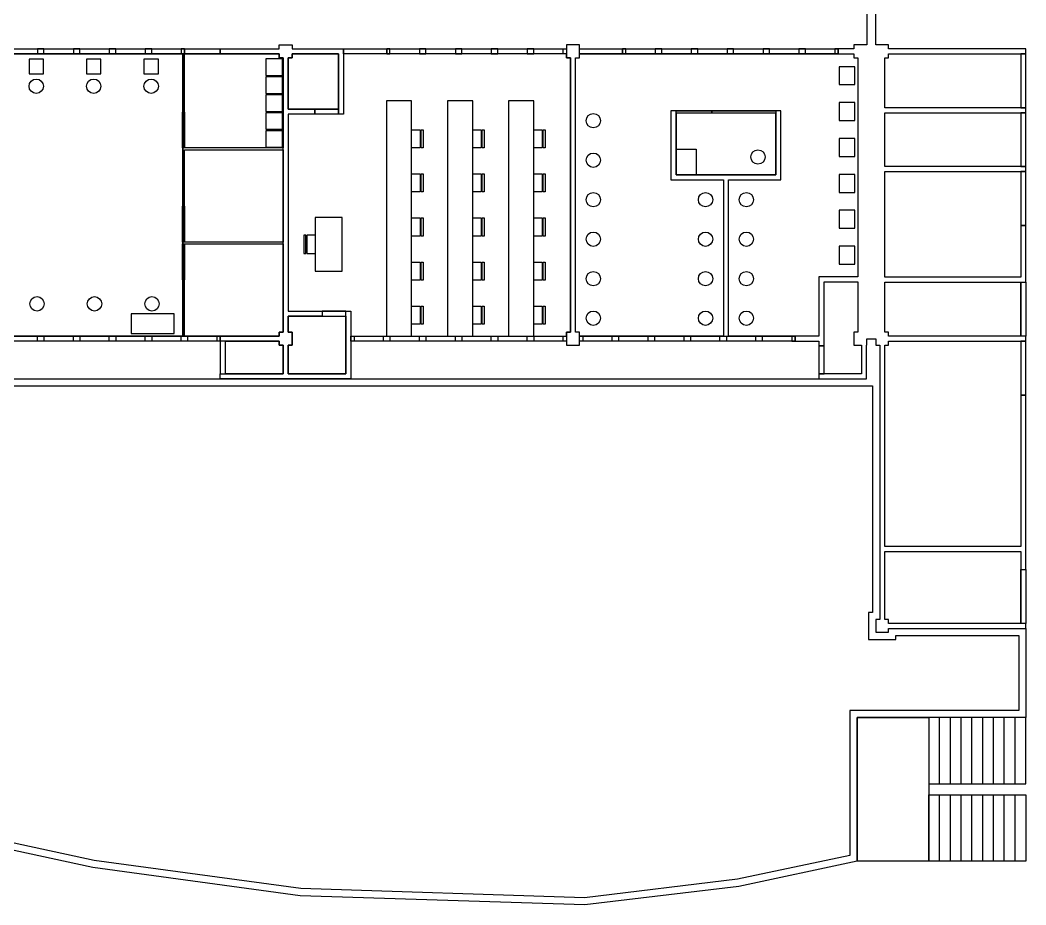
# Model space of a CAD drawing. Extents: x 1109 to 35175, y 5150 to 25743.
# Drawn here: x 19040 to 21840, y 15024 to 17488 of the extents above; entities that cross this region are included whole.
import ezdxf

# ---------------------------------------------------------------- set-up
doc = ezdxf.new("R2010")
doc.units = 0
doc.header["$MEASUREMENT"] = 0
for name, color, linetype in [('Chair', 142, 'CONTINUOUS'), ('Doors', 50, 'CONTINUOUS'), ('Furniture', 2, 'CONTINUOUS'), ('Labs', 1, 'CONTINUOUS'), ('Offices', 10, 'CONTINUOUS'), ('Stairs', 2, 'CONTINUOUS'), ('Storage', 40, 'CONTINUOUS'), ('Toilets', 40, 'CONTINUOUS'), ('Walls', 6, 'CONTINUOUS')]:
    doc.layers.add(name, color=color, linetype=linetype)

msp = doc.modelspace()

# ---------------------------------------------------------------- linework, layer by layer
at = {"layer": 'Chair'}
for p, q in [((20129.6, 17182.6, 0), (20153.3, 17182.6, 0)), ((20153.3, 17182.6, 0), (20153.3, 17132.2, 0)), ((20156.2, 17182.6, 0), (20161.6, 17182.6, 0)), ((20156.2, 17132.2, 0), (20156.2, 17182.6, 0)), ((20161.6, 17182.6, 0), (20161.6, 17132.2, 0)), ((20299.6, 17182.6, 0), (20323.3, 17182.6, 0)), ((20323.3, 17182.6, 0), (20323.3, 17132.2, 0)), ((20326.2, 17182.6, 0), (20331.6, 17182.6, 0)), ((20326.2, 17132.2, 0), (20326.2, 17182.6, 0)), ((20331.6, 17182.6, 0), (20331.6, 17132.2, 0)), ((20469.6, 17182.6, 0), (20493.3, 17182.6, 0)), ((20493.3, 17182.6, 0), (20493.3, 17132.2, 0)), ((20496.2, 17182.6, 0), (20501.6, 17182.6, 0)), ((20496.2, 17132.2, 0), (20496.2, 17182.6, 0)), ((20501.6, 17182.6, 0), (20501.6, 17132.2, 0)), ((20153.3, 17132.2, 0), (20129.6, 17132.2, 0)), ((20161.6, 17132.2, 0), (20156.2, 17132.2, 0)), ((20323.3, 17132.2, 0), (20299.6, 17132.2, 0)), ((20331.6, 17132.2, 0), (20326.2, 17132.2, 0)), ((20493.3, 17132.2, 0), (20469.6, 17132.2, 0)), ((20501.6, 17132.2, 0), (20496.2, 17132.2, 0)), ((20129.6, 17059.9, 0), (20153.3, 17059.9, 0)), ((20153.3, 17059.9, 0), (20153.3, 17009.6, 0)), ((20156.2, 17059.9, 0), (20161.6, 17059.9, 0)), ((20156.2, 17009.6, 0), (20156.2, 17059.9, 0)), ((20161.6, 17059.9, 0), (20161.6, 17009.6, 0)), ((20299.6, 17059.9, 0), (20323.3, 17059.9, 0)), ((20323.3, 17059.9, 0), (20323.3, 17009.6, 0)), ((20326.2, 17059.9, 0), (20331.6, 17059.9, 0)), ((20326.2, 17009.6, 0), (20326.2, 17059.9, 0)), ((20331.6, 17059.9, 0), (20331.6, 17009.6, 0)), ((20469.6, 17059.9, 0), (20493.3, 17059.9, 0)), ((20493.3, 17059.9, 0), (20493.3, 17009.6, 0)), ((20496.2, 17059.9, 0), (20501.6, 17059.9, 0)), ((20496.2, 17009.6, 0), (20496.2, 17059.9, 0)), ((20501.6, 17059.9, 0), (20501.6, 17009.6, 0)), ((20153.3, 17009.6, 0), (20129.6, 17009.6, 0)), ((20161.6, 17009.6, 0), (20156.2, 17009.6, 0)), ((20323.3, 17009.6, 0), (20299.6, 17009.6, 0)), ((20331.6, 17009.6, 0), (20326.2, 17009.6, 0)), ((20493.3, 17009.6, 0), (20469.6, 17009.6, 0)), ((20501.6, 17009.6, 0), (20496.2, 17009.6, 0)), ((20129.6, 16937.3, 0), (20153.3, 16937.3, 0)), ((20153.3, 16937.3, 0), (20153.3, 16886.9, 0)), ((20156.2, 16937.3, 0), (20161.6, 16937.3, 0)), ((20156.2, 16886.9, 0), (20156.2, 16937.3, 0)), ((20161.6, 16937.3, 0), (20161.6, 16886.9, 0)), ((20299.6, 16937.3, 0), (20323.3, 16937.3, 0)), ((20323.3, 16937.3, 0), (20323.3, 16886.9, 0)), ((20326.2, 16937.3, 0), (20331.6, 16937.3, 0)), ((20326.2, 16886.9, 0), (20326.2, 16937.3, 0)), ((20331.6, 16937.3, 0), (20331.6, 16886.9, 0)), ((20469.6, 16937.3, 0), (20493.3, 16937.3, 0)), ((20493.3, 16937.3, 0), (20493.3, 16886.9, 0)), ((20496.2, 16937.3, 0), (20501.6, 16937.3, 0)), ((20496.2, 16886.9, 0), (20496.2, 16937.3, 0)), ((20501.6, 16937.3, 0), (20501.6, 16886.9, 0)), ((19834.7, 16889), (19829.3, 16889)), ((19829.3, 16889), (19829.3, 16838.6)), ((19834.7, 16838.6), (19834.7, 16889)), ((19861.3, 16889), (19837.6, 16889)), ((19837.6, 16889), (19837.6, 16838.6)), ((20153.3, 16886.9, 0), (20129.6, 16886.9, 0)), ((20161.6, 16886.9, 0), (20156.2, 16886.9, 0)), ((20323.3, 16886.9, 0), (20299.6, 16886.9, 0)), ((20331.6, 16886.9, 0), (20326.2, 16886.9, 0)), ((20493.3, 16886.9, 0), (20469.6, 16886.9, 0)), ((20501.6, 16886.9, 0), (20496.2, 16886.9, 0)), ((19829.3, 16838.6), (19834.7, 16838.6)), ((19837.6, 16838.6), (19861.3, 16838.6)), ((20129.6, 16814.6, 0), (20153.3, 16814.6, 0)), ((20153.3, 16814.6, 0), (20153.3, 16764.3, 0)), ((20156.2, 16814.6, 0), (20161.6, 16814.6, 0)), ((20156.2, 16764.3, 0), (20156.2, 16814.6, 0)), ((20161.6, 16814.6, 0), (20161.6, 16764.3, 0)), ((20299.6, 16814.6, 0), (20323.3, 16814.6, 0)), ((20323.3, 16814.6, 0), (20323.3, 16764.3, 0)), ((20326.2, 16814.6, 0), (20331.6, 16814.6, 0)), ((20326.2, 16764.3, 0), (20326.2, 16814.6, 0)), ((20331.6, 16814.6, 0), (20331.6, 16764.3, 0)), ((20469.6, 16814.6, 0), (20493.3, 16814.6, 0)), ((20493.3, 16814.6, 0), (20493.3, 16764.3, 0)), ((20496.2, 16814.6, 0), (20501.6, 16814.6, 0)), ((20496.2, 16764.3, 0), (20496.2, 16814.6, 0)), ((20501.6, 16814.6, 0), (20501.6, 16764.3, 0)), ((20153.3, 16764.3, 0), (20129.6, 16764.3, 0)), ((20161.6, 16764.3, 0), (20156.2, 16764.3, 0)), ((20323.3, 16764.3, 0), (20299.6, 16764.3, 0)), ((20331.6, 16764.3, 0), (20326.2, 16764.3, 0)), ((20493.3, 16764.3, 0), (20469.6, 16764.3, 0)), ((20501.6, 16764.3, 0), (20496.2, 16764.3, 0)), ((20129.6, 16692, 0), (20153.3, 16692, 0)), ((20153.3, 16692, 0), (20153.3, 16641.6, 0)), ((20156.2, 16692, 0), (20161.6, 16692, 0)), ((20156.2, 16641.6, 0), (20156.2, 16692, 0)), ((20161.6, 16692, 0), (20161.6, 16641.6, 0)), ((20299.6, 16692, 0), (20323.3, 16692, 0)), ((20323.3, 16692, 0), (20323.3, 16641.6, 0)), ((20326.2, 16692, 0), (20331.6, 16692, 0)), ((20326.2, 16641.6, 0), (20326.2, 16692, 0)), ((20331.6, 16692, 0), (20331.6, 16641.6, 0)), ((20469.6, 16692, 0), (20493.3, 16692, 0)), ((20493.3, 16692, 0), (20493.3, 16641.6, 0)), ((20496.2, 16692, 0), (20501.6, 16692, 0)), ((20496.2, 16641.6, 0), (20496.2, 16692, 0)), ((20501.6, 16692, 0), (20501.6, 16641.6, 0)), ((20153.3, 16641.6, 0), (20129.6, 16641.6, 0)), ((20161.6, 16641.6, 0), (20156.2, 16641.6, 0)), ((20323.3, 16641.6, 0), (20299.6, 16641.6, 0)), ((20331.6, 16641.6, 0), (20326.2, 16641.6, 0)), ((20493.3, 16641.6, 0), (20469.6, 16641.6, 0)), ((20501.6, 16641.6, 0), (20496.2, 16641.6, 0))]:
    msp.add_line(p, q, dxfattribs=at)
for centre in [(19084.4, 17304), (19244.4, 17304), (19404.4, 17304), (19086.6, 16698.1), (19246.6, 16698.1), (19406.6, 16698.1)]:
    msp.add_circle(centre, 20, dxfattribs=at)
at = {"layer": 'Doors'}
for points in [[(19596.9, 17394.1), (19496.9, 17394.1), (19496.9, 17408.1), (19596.9, 17408.1)], [(20060.3, 17394.1), (19940.3, 17394.1), (19940.3, 17408.1), (20060.3, 17408.1)], [(20716.9, 17394.1), (20596.9, 17394.1), (20596.9, 17408.1), (20716.9, 17408.1)], [(21825.6, 17244.2), (21839.6, 17244.2), (21839.6, 17394.2), (21825.6, 17394.2)], [(19491.9, 17232.1), (19496.9, 17232.1), (19496.9, 17132.1), (19491.9, 17132.1)], [(19926.3, 17226.1), (19860.3, 17226.1), (19860.3, 17240.1), (19926.3, 17240.1)], [(20865.6, 17235.4), (20965.6, 17235.4), (20965.6, 17229.4), (20865.6, 17229.4)], [(21825.6, 17080.2), (21839.6, 17080.2), (21839.6, 17230.2), (21825.6, 17230.2)], [(21825.6, 16916.2), (21839.6, 16916.2), (21839.6, 17066.2), (21825.6, 17066.2)], [(19491.8, 16970), (19497, 16970), (19497, 16870), (19491.8, 16870)], [(19497, 16765), (19491.8, 16765), (19491.8, 16865), (19497, 16865)], [(21825.6, 16758.2), (21839.6, 16758.2), (21839.6, 16608.2), (21825.6, 16608.2)], [(19880.3, 16663.5), (19946.3, 16663.5), (19946.3, 16677.5), (19880.3, 16677.5)], [(19596.9, 16503.4), (19610.9, 16503.4), (19610.9, 16594), (19596.9, 16594)], [(21263.6, 16503.4), (21277.6, 16503.4), (21277.6, 16581.5), (21263.6, 16581.5)], [(21825.6, 16444.2), (21839.6, 16444.2), (21839.6, 16594.3), (21825.6, 16594.3)], [(21825.6, 15958.3), (21839.6, 15958.3), (21839.6, 15808.3), (21825.6, 15808.3)]]:
    msp.add_lwpolyline(points, close=True, dxfattribs=at)
at = {"layer": 'Furniture'}
for points in [[(19723.6, 17334.1), (19769.6, 17334.1), (19769.6, 17380.1), (19723.6, 17380.1)], [(19723.6, 17284.1), (19769.6, 17284.1), (19769.6, 17330.1), (19723.6, 17330.1)], [(19723.6, 17234.1), (19769.6, 17234.1), (19769.6, 17280.1), (19723.6, 17280.1)], [(19723.6, 17184.1), (19769.6, 17184.1), (19769.6, 17230.1), (19723.6, 17230.1)], [(19723.6, 17134.1), (19769.6, 17134.1), (19769.6, 17180.1), (19723.6, 17180.1)], [(19861.3, 16788.8), (19936.3, 16788.8), (19936.3, 16938.8), (19861.3, 16938.8)]]:
    msp.add_lwpolyline(points, close=True, dxfattribs=at)
at = {"layer": 'Furniture', "elevation": 0}
for points in [[(20059.6, 16608.1), (20129.6, 16608.1), (20129.6, 17263.1), (20059.6, 17263.1)], [(20229.6, 16608.1), (20299.6, 16608.1), (20299.6, 17263.1), (20229.6, 17263.1)], [(20399.6, 16608.1), (20469.6, 16608.1), (20469.6, 17263.1), (20399.6, 17263.1)]]:
    msp.add_lwpolyline(points, close=True, dxfattribs=at)
at = {"layer": 'Labs'}
msp.add_lwpolyline([(18196.9, 17394), (19492.4, 17394.1), (19492.4, 16608), (19496.8, 16608), (18996.9, 16608)], dxfattribs=at)
at = {"layer": 'Offices'}
msp.add_lwpolyline([(19785.6, 16677.5), (19960.3, 16677.5), (19960.3, 16608.1), (20560.3, 16608), (20560.3, 16619.4), (20571.6, 16619.4), (20571.6, 17382.8), (20560.3, 17382.8), (20560.3, 17394.1), (19940.3, 17394.1), (19940.3, 17226.1), (19785.6, 17226.1), (19785.6, 16677.5)], dxfattribs=at)
for points in [[(19771.6, 16870), (19497, 16870), (19497, 16970), (19496.9, 16970), (19496.9, 17127.1), (19771.6, 17127.1)], [(19771.6, 16619.4), (19760.3, 16619.4), (19760.3, 16608), (19596.9, 16608), (19587.9, 16608), (19505.9, 16608), (19505.9, 16608), (19497, 16608), (19497, 16765), (19497, 16865), (19771.6, 16865)]]:
    msp.add_lwpolyline(points, close=True, dxfattribs=at)
at = {"layer": 'Stairs'}
for p, q in [((21599.6, 15361.3), (21599.6, 15546.1)), ((21629.6, 15361.3), (21629.6, 15546.1)), ((21659.6, 15361.3), (21659.6, 15546.1)), ((21689.6, 15361.3), (21689.6, 15546.1)), ((21719.6, 15361.3), (21719.6, 15546.1)), ((21749.6, 15361.3), (21749.6, 15546.1)), ((21779.6, 15361.3), (21779.6, 15546.1)), ((21809.6, 15361.3), (21809.6, 15546.1)), ((21599.6, 15146.1), (21599.6, 15331.3)), ((21629.6, 15146.1), (21629.6, 15331.3)), ((21659.6, 15146.1), (21659.6, 15331.3)), ((21689.6, 15146.1), (21689.6, 15331.3)), ((21719.6, 15146.1), (21719.6, 15331.3)), ((21749.6, 15146.1), (21749.6, 15331.3)), ((21779.6, 15146.1), (21779.6, 15331.3)), ((21809.6, 15146.1), (21809.6, 15331.3))]:
    msp.add_line(p, q, dxfattribs=at)
for points in [[(21369.6, 15546.1), (21569.6, 15546.1), (21569.6, 15146.1), (21369.6, 15146.1)], [(21569.6, 15361.3), (21839.6, 15361.3), (21839.6, 15546.1), (21569.6, 15546.1)], [(21569.6, 15331.3), (21839.6, 15331.3), (21839.6, 15146.1), (21569.6, 15146.1)]]:
    msp.add_lwpolyline(points, close=True, dxfattribs=at)
at = {"layer": 'Storage'}
msp.add_lwpolyline([(19771.6, 17382.8), (19771.6, 17132.1), (19496.9, 17132.1), (19496.9, 17394.1), (19760.3, 17394.1), (19760.3, 17382.8), (19771.6, 17382.8)], dxfattribs=at)
for points in [[(19926.3, 17240.1), (19860.3, 17240.1), (19785.6, 17240.1), (19785.6, 17382.8), (19796.9, 17382.8), (19796.9, 17394.1), (19926.3, 17394.1)], [(21825.6, 17244.2), (21446.7, 17244.2), (21446.7, 17383.5), (21457.4, 17383.5), (21457.4, 17394.2), (21825.6, 17394.2)], [(21825.6, 17080.2), (21446.7, 17080.2), (21446.7, 17230.2), (21825.6, 17230.2)], [(21825.6, 16916.2), (21825.6, 16772.2), (21446.7, 16772.2), (21446.7, 17066.2), (21825.6, 17066.2)], [(21371.6, 16619.4), (21360.3, 16619.4), (21360.3, 16582.8), (21381.7, 16582.8), (21381.7, 16503.4), (21277.6, 16503.4), (21277.6, 16581.5), (21277.6, 16759), (21371.6, 16759)], [(21825.6, 16608.2), (21457.4, 16608.2), (21457.4, 16619), (21446.7, 16619), (21446.7, 16758.2), (21825.6, 16758.2)], [(19946.3, 16503.4), (19785.6, 16503.4), (19785.6, 16582.8), (19796.9, 16582.8), (19796.9, 16619.4), (19785.6, 16619.4), (19785.6, 16663.5), (19880.3, 16663.5), (19946.3, 16663.5)], [(19771.6, 16503.4), (19610.9, 16503.4), (19610.9, 16594), (19760.3, 16594), (19760.3, 16582.8), (19771.6, 16582.8)], [(21825.6, 16022.3), (21446.7, 16022.3), (21446.7, 16583.5), (21457.4, 16583.5), (21457.4, 16594.3), (21825.6, 16594.3), (21825.6, 16444.2)], [(21825.6, 15808.3), (21457.4, 15808.3), (21457.4, 15819), (21446.7, 15819), (21446.7, 16008.3), (21825.6, 16008.3), (21825.6, 15958.3)]]:
    msp.add_lwpolyline(points, close=True, dxfattribs=at)
at = {"layer": 'Toilets'}
msp.add_lwpolyline([(20585.6, 17382.8), (20596.9, 17382.8), (20596.9, 17394.1), (21360.3, 17394.1), (21360.3, 17382.8), (21371.6, 17382.8), (21371.6, 16773), (21263.6, 16773), (21263.6, 16608), (21011.6, 16608), (21011.6, 17043.1), (21157.6, 17043.1), (21157.6, 17235.4), (20851.6, 17235.4), (20851.6, 17043.1), (20997.6, 17043.1), (20997.6, 16608), (20596.9, 16608), (20596.9, 16619.4), (20585.6, 16619.4), (20585.6, 17382.8)], dxfattribs=at)
for points in [[(19064.4, 17339), (19104.4, 17339), (19104.4, 17379), (19064.4, 17379)], [(19224.4, 17339), (19264.4, 17339), (19264.4, 17379), (19224.4, 17379)], [(19384.4, 17339), (19424.4, 17339), (19424.4, 17379), (19384.4, 17379)], [(20865.6, 17057.1), (21143.6, 17057.1), (21143.6, 17229.4), (20865.6, 17229.4)], [(20865.6, 17129), (20921.3, 17129), (20921.3, 17057.1), (20865.6, 17057.1)], [(19348.9, 16615.6), (19468.9, 16615.6), (19468.9, 16670.6), (19348.9, 16670.6)]]:
    msp.add_lwpolyline(points, close=True, dxfattribs=at)
at = {"layer": 'Toilets', "elevation": 0}
for points in [[(21319.6, 17308.5), (21363.6, 17308.5), (21363.6, 17358.5), (21319.6, 17358.5)], [(21319.6, 17208.5), (21363.6, 17208.5), (21363.6, 17258.5), (21319.6, 17258.5)], [(21319.6, 17108.5), (21363.6, 17108.5), (21363.6, 17158.5), (21319.6, 17158.5)], [(21319.6, 17008.5), (21363.6, 17008.5), (21363.6, 17058.5), (21319.6, 17058.5)], [(21319.6, 16908.5), (21363.6, 16908.5), (21363.6, 16958.5), (21319.6, 16958.5)], [(21319.6, 16808.5), (21363.6, 16808.5), (21363.6, 16858.5), (21319.6, 16858.5)]]:
    msp.add_lwpolyline(points, close=True, dxfattribs=at)
at = {"layer": 'Toilets'}
for centre in [(20635.4, 17208.1), (20635.4, 17098.1), (21093.7, 17107.1), (20635.4, 16988.1), (20947.8, 16988.1), (21061.4, 16988.1), (20635.4, 16878.1), (20947.8, 16878.1), (21061.4, 16878.1), (20635.4, 16768.1), (20947.8, 16768.1), (21061.4, 16768.1), (20635.4, 16658.1), (20947.8, 16658.1), (21061.4, 16658.1)]:
    msp.add_circle(centre, 19.9, dxfattribs=at)
at = {"layer": 'Walls'}
for points in [[(21396.9, 17581.1), (21396.9, 17419.4), (21360.3, 17419.4), (21360.3, 17408.1), (21316.9, 17408.1), (21316.9, 17394.1), (21360.3, 17394.1), (21360.3, 17382.8), (21371.6, 17382.8), (21371.6, 16773), (21263.6, 16773), (21263.6, 16608), (21196.9, 16608), (21196.9, 16594), (21263.6, 16594), (21263.6, 16581.5), (21277.6, 16581.5), (21277.6, 16759), (21371.6, 16759), (21371.6, 16619.4), (21360.3, 16619.4), (21360.3, 16582.8), (21381.7, 16582.8), (21381.7, 16503.4), (21263.6, 16503.4), (21263.6, 16489.4), (21395.7, 16489.4), (21395.7, 16582.8), (21396.9, 16582.8), (21396.9, 16601.1), (21421.9, 16601.1), (21421.9, 16583.5), (21432.6, 16583.5), (21432.6, 15819), (21421.9, 15819), (21421.9, 15783.5), (21457.4, 15783.5), (21457.4, 15794.2), (21839.6, 15794.2), (21839.6, 15808.3), (21457.4, 15808.3), (21457.4, 15819), (21446.7, 15819), (21446.7, 16008.3), (21825.6, 16008.3), (21825.6, 15958.3), (21839.6, 15958.3), (21839.6, 16444.2), (21825.6, 16444.2), (21825.6, 16022.3), (21446.7, 16022.3), (21446.7, 16583.5), (21457.4, 16583.5), (21457.4, 16594.3), (21839.6, 16594.3), (21839.6, 16608.2), (21457.4, 16608.2), (21457.4, 16619), (21446.7, 16619), (21446.7, 16758.2), (21839.6, 16758.2), (21839.6, 16916.2), (21825.6, 16916.2), (21825.6, 16772.2), (21446.7, 16772.2), (21446.7, 17066.2), (21839.6, 17066.2), (21839.6, 17080.2), (21446.7, 17080.2), (21446.7, 17230.2), (21839.6, 17230.2), (21839.6, 17244.2), (21446.7, 17244.2), (21446.7, 17383.5), (21457.4, 17383.5), (21457.4, 17394.2), (21839.6, 17394.2), (21839.6, 17408.2), (21457.4, 17408.2), (21457.4, 17419), (21421.9, 17419), (21421.9, 17581.1)], [(19960.3, 16489.4), (19596.9, 16489.4), (19596.9, 16503.4), (19771.6, 16503.4), (19771.6, 16582.8), (19760.3, 16582.8), (19760.3, 16594), (19596.9, 16594), (19596.9, 16608), (19760.3, 16608), (19760.3, 16619.4), (19771.6, 16619.4), (19771.6, 17382.8), (19760.3, 17382.8), (19760.3, 17394.1), (19596.9, 17394.1), (19596.9, 17408.1), (19760.3, 17408.1), (19760.3, 17419.4), (19796.9, 17419.4), (19796.9, 17408.1), (19940.3, 17408.1), (19940.3, 17226.1), (19926.3, 17226.1), (19926.3, 17394.1), (19796.9, 17394.1), (19796.9, 17382.8), (19785.6, 17382.8), (19785.6, 17240.1), (19860.3, 17240.1), (19860.3, 17226.1), (19785.6, 17226.1), (19785.6, 16677.5), (19880.3, 16677.5), (19880.3, 16663.5), (19785.6, 16663.5), (19785.6, 16619.4), (19796.9, 16619.4), (19796.9, 16582.8), (19785.6, 16582.8), (19785.6, 16503.4), (19946.3, 16503.4), (19946.3, 16677.5), (19960.3, 16677.5), (19960.3, 16489.4)], [(20560.3, 16582.8), (20596.9, 16582.8), (20596.9, 16619.4), (20585.6, 16619.4), (20585.6, 17382.8), (20596.9, 17382.8), (20596.9, 17419.4), (20560.3, 17419.4), (20560.3, 17382.8), (20571.6, 17382.8), (20571.6, 16619.4), (20560.3, 16619.4), (20560.3, 16582.8)], [(20997.6, 17043.1), (20997.6, 16608), (21011.6, 16608), (21011.6, 17043.1), (21157.6, 17043.1), (21157.6, 17235.4), (21143.6, 17235.4), (21143.6, 17057.1), (20865.6, 17057.1), (20865.6, 17235.4), (20851.6, 17235.4), (20851.6, 17043.1), (20997.6, 17043.1)], [(19491.8, 17132.1), (19491.8, 16970), (19496.9, 16970), (19496.9, 17127.1), (19771.6, 17127.1), (19771.6, 17132.1), (19491.8, 17132.1)], [(16559.9, 16489.4), (21395.7, 16489.4), (21395.7, 16582.8), (21396.9, 16582.8), (21396.9, 16601.1), (21421.9, 16601.1), (21421.9, 16583.5), (21432.6, 16583.5), (21432.6, 15819), (21421.9, 15819), (21421.9, 15783.5), (21457.4, 15783.5), (21457.4, 15794.2), (21839.6, 15794.2), (21839.6, 15546.1), (21369.6, 15546.1), (21369.6, 15146.1), (21040.5, 15076), (20611.4, 15024.5), (19819.3, 15049.7), (19241.9, 15128.8), (18782, 15227.7)], [(16539.9, 16469.4), (21412.6, 16469.4), (21412.6, 15839), (21401.9, 15839), (21401.9, 15763.5), (21477.4, 15763.5), (21477.4, 15774.2), (21819.6, 15774.2), (21819.6, 15566.1), (21349.6, 15566.1), (21349.6, 15162.3), (21037.2, 15095.8), (20610.5, 15044.5), (19820.9, 15069.7), (19245.4, 15148.5), (18786.7, 15247.2)]]:
    msp.add_lwpolyline(points, dxfattribs=at)
for points in [[(19496.9, 17394.1), (18996.9, 17394.1), (18996.9, 17408.1), (19496.9, 17408.1)], [(19105.9, 17408.1), (19087.9, 17408.1), (19087.9, 17394.1), (19105.9, 17394.1)], [(19205.9, 17408.1), (19187.9, 17408.1), (19187.9, 17394.1), (19205.9, 17394.1)], [(19305.9, 17408.1), (19287.9, 17408.1), (19287.9, 17394.1), (19305.9, 17394.1)], [(19405.9, 17408.1), (19387.9, 17408.1), (19387.9, 17394.1), (19405.9, 17394.1)], [(19496.9, 17408.1), (19487.9, 17408.1), (19487.9, 17394.1), (19496.9, 17394.1)], [(19491.9, 17232.1), (19496.9, 17232.1), (19496.9, 17394.1), (19491.9, 17394.1)], [(20560.3, 17394.1), (20060.3, 17394.1), (20060.3, 17408.1), (20560.3, 17408.1)], [(20069.3, 17408.1), (20060.3, 17408.1), (20060.3, 17394.1), (20069.3, 17394.1)], [(20169.3, 17408.1), (20151.3, 17408.1), (20151.3, 17394.1), (20169.3, 17394.1)], [(20269.3, 17408.1), (20251.3, 17408.1), (20251.3, 17394.1), (20269.3, 17394.1)], [(20369.3, 17408.1), (20351.3, 17408.1), (20351.3, 17394.1), (20369.3, 17394.1)], [(20469.3, 17408.1), (20451.3, 17408.1), (20451.3, 17394.1), (20469.3, 17394.1)], [(20551.3, 17408.1), (20560.3, 17408.1), (20560.3, 17394.1), (20551.3, 17394.1)], [(21316.9, 17394.1), (20716.9, 17394.1), (20716.9, 17408.1), (21316.9, 17408.1)], [(20725.9, 17408.1), (20716.9, 17408.1), (20716.9, 17394.1), (20725.9, 17394.1)], [(20825.9, 17408.1), (20807.9, 17408.1), (20807.9, 17394.1), (20825.9, 17394.1)], [(20925.9, 17408.1), (20907.9, 17408.1), (20907.9, 17394.1), (20925.9, 17394.1)], [(21025.9, 17408.1), (21007.9, 17408.1), (21007.9, 17394.1), (21025.9, 17394.1)], [(21125.9, 17408.1), (21107.9, 17408.1), (21107.9, 17394.1), (21125.9, 17394.1)], [(21225.9, 17408.1), (21207.9, 17408.1), (21207.9, 17394.1), (21225.9, 17394.1)], [(21316.9, 17408.1), (21307.9, 17408.1), (21307.9, 17394.1), (21316.9, 17394.1)], [(20965.6, 17235.4), (21143.6, 17235.4), (21143.6, 17229.4), (20965.6, 17229.4)], [(19491.8, 16865), (19771.6, 16865), (19771.6, 16870), (19491.8, 16870)], [(19491.8, 16608), (19497, 16608), (19497, 16765), (19491.8, 16765)], [(19596.9, 16594), (18996.9, 16594), (18996.9, 16608), (19596.9, 16608)], [(19087.9, 16608), (19105.9, 16608), (19105.9, 16594), (19087.9, 16594)], [(19187.9, 16608), (19205.9, 16608), (19205.9, 16594), (19187.9, 16594)], [(19287.9, 16608), (19305.9, 16608), (19305.9, 16594), (19287.9, 16594)], [(19387.9, 16608), (19405.9, 16608), (19405.9, 16594), (19387.9, 16594)], [(19487.9, 16608), (19505.9, 16608), (19505.9, 16594), (19487.9, 16594)], [(19587.9, 16608), (19596.9, 16608), (19596.9, 16594), (19587.9, 16594)], [(19960.3, 16608.1), (19969.3, 16608.1), (19969.3, 16594), (19960.3, 16594)], [(20560.3, 16594.1), (19960.3, 16594), (19960.3, 16608), (20560.3, 16608)], [(20051.3, 16608), (20069.3, 16608), (20069.3, 16594), (20051.3, 16594)], [(20151.3, 16608), (20169.3, 16608), (20169.3, 16594), (20151.3, 16594)], [(20251.3, 16608), (20269.3, 16608), (20269.3, 16594), (20251.3, 16594)], [(20351.3, 16608), (20369.3, 16608), (20369.3, 16594.1), (20351.3, 16594.1)], [(20451.3, 16608), (20469.3, 16608), (20469.3, 16594.1), (20451.3, 16594.1)], [(20551.3, 16608), (20560.3, 16608), (20560.3, 16594.1), (20551.3, 16594.1)], [(21196.9, 16594), (20596.9, 16594), (20596.9, 16608), (21196.9, 16608)], [(20596.9, 16608), (20605.9, 16608), (20605.9, 16594), (20596.9, 16594)], [(20687.9, 16608), (20705.9, 16608), (20705.9, 16594), (20687.9, 16594)], [(20787.9, 16608), (20805.9, 16608), (20805.9, 16594), (20787.9, 16594)], [(20887.9, 16608), (20905.9, 16608), (20905.9, 16594), (20887.9, 16594)], [(20987.9, 16608), (21005.9, 16608), (21005.9, 16594), (20987.9, 16594)], [(21087.9, 16608), (21105.9, 16608), (21105.9, 16594), (21087.9, 16594)], [(21187.9, 16594), (21196.9, 16594), (21196.9, 16608), (21187.9, 16608)]]:
    msp.add_lwpolyline(points, close=True, dxfattribs=at)

doc.saveas('drawing.dxf')
